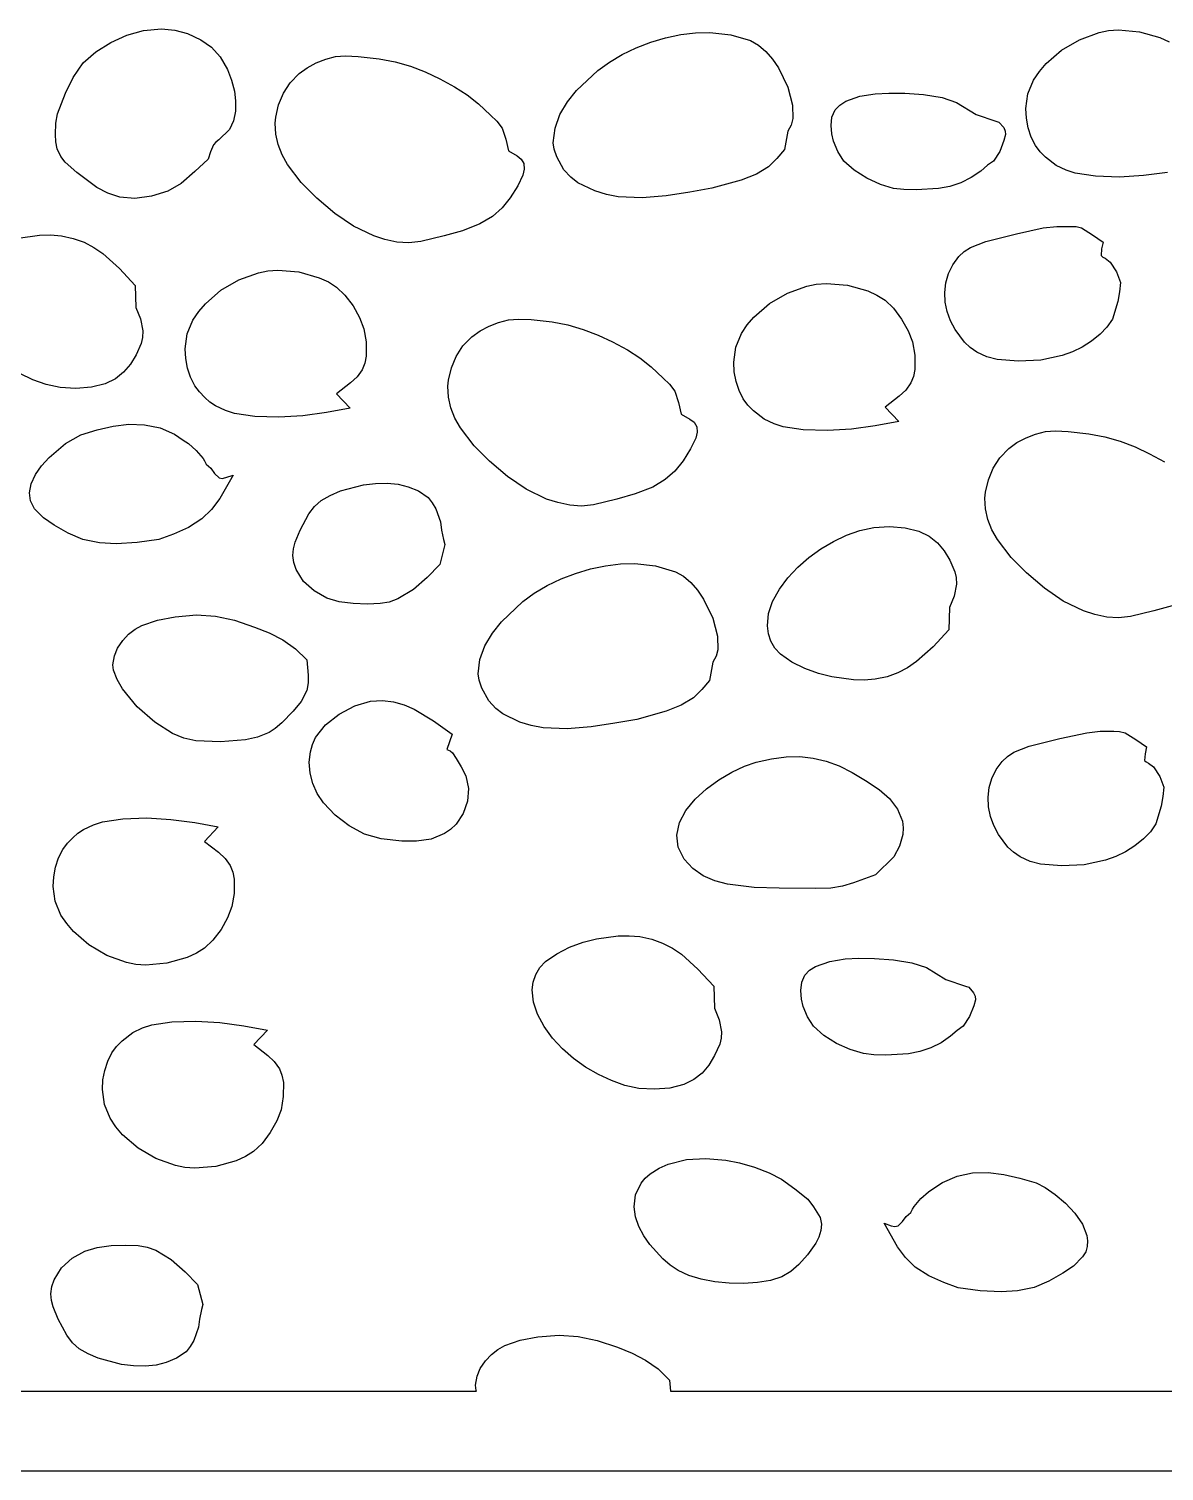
# Model space of a CAD drawing. Extents: x -1 to 541, y -138 to 3207.
# Drawn here: x 281.3 to 430.1, y 1469.6 to 1658.6 of the extents above; entities that cross this region are included whole.
import ezdxf

# ---------------------------------------------------------------- set-up
doc = ezdxf.new("R2010")
doc.units = 0

msp = doc.modelspace()

# ---------------------------------------------------------------- linework, layer by layer
at = {"layer": 'Calque_1'}
for p, q in [((292.036391, 1656.800937), (294.121375, 1657.7425)), ((294.121375, 1657.7425), (296.326922, 1658.342813)), ((296.326922, 1658.342813), (298.658, 1658.57)), ((298.658, 1658.57), (300.396625, 1658.3975)), ((300.396625, 1658.3975), (302.082, 1657.94)), ((302.082, 1657.94), (303.819375, 1657.142656)), ((364.737166, 1657.395977), (366.709922, 1657.814063)), ((366.709922, 1657.814063), (368.653873, 1658.056367)), ((368.653873, 1658.056367), (370.529, 1658.11)), ((370.529, 1658.11), (373.258875, 1657.79875)), ((373.258875, 1657.79875), (375.874, 1657.03)), ((418.973281, 1657.150312), (421.531, 1658.09)), ((421.531, 1658.09), (422.758404, 1658.332441)), ((422.758404, 1658.332441), (424.077859, 1658.426406)), ((424.077859, 1658.426406), (426.838375, 1658.19375)), ((426.838375, 1658.19375), (429.503453, 1657.441719)), ((290.067, 1655.55), (292.036391, 1656.800937)), ((303.819375, 1657.142656), (305.21025, 1656.15125)), ((305.21025, 1656.15125), (306.3435, 1654.884219)), ((359.046266, 1655.215938), (360.865318, 1656.084023)), ((360.865318, 1656.084023), (362.775625, 1656.815)), ((362.775625, 1656.815), (364.737166, 1657.395977)), ((375.874, 1657.03), (376.890615, 1656.44832)), ((376.890615, 1656.44832), (377.852797, 1655.618438)), ((377.852797, 1655.618438), (378.740799, 1654.596836)), ((414.596219, 1654.025938), (416.631, 1655.7925)), ((416.631, 1655.7925), (418.973281, 1657.150312)), ((429.503453, 1657.441719), (430.703611, 1656.886465)), ((287.1125, 1652.1925), (288.424, 1654.12)), ((288.424, 1654.12), (290.067, 1655.55)), ((306.3435, 1654.884219), (307.308, 1653.26)), ((317.767969, 1653.476094), (318.94925, 1654.10875)), ((318.94925, 1654.10875), (320.199906, 1654.597031)), ((320.199906, 1654.597031), (321.483, 1654.94)), ((321.483, 1654.94), (322.798219, 1655.031094)), ((322.798219, 1655.031094), (324.45675, 1654.95625)), ((324.45675, 1654.95625), (327.204, 1654.65)), ((327.204, 1654.65), (329.277922, 1654.247656)), ((329.277922, 1654.247656), (331.286875, 1653.67375)), ((331.286875, 1653.67375), (333.238641, 1652.932969)), ((355.842, 1653.12), (357.358486, 1654.223633)), ((357.358486, 1654.223633), (359.046266, 1655.215938)), ((378.740799, 1654.596836), (379.534875, 1653.44)), ((413.72291, 1652.992305), (414.596219, 1654.025938)), ((286.068, 1650.13), (287.1125, 1652.1925)), ((307.308, 1653.26), (307.8525, 1651.855)), ((307.8525, 1651.855), (308.238, 1650.39)), ((315.521062, 1651.501406), (316.693, 1652.7)), ((316.693, 1652.7), (317.767969, 1653.476094)), ((333.238641, 1652.932969), (335.141, 1652.03)), ((335.141, 1652.03), (337.077094, 1650.971406)), ((353.051, 1650.48), (355.842, 1653.12)), ((379.534875, 1653.44), (380.762266, 1650.946562)), ((412.211625, 1650.065), (412.961, 1651.86)), ((412.961, 1651.86), (413.72291, 1652.992305)), ((285.0415, 1647.435), (286.068, 1650.13)), ((308.238, 1650.39), (308.370359, 1649.1175)), ((314.021687, 1648.620469), (314.639, 1650.13125)), ((314.639, 1650.13125), (315.521062, 1651.501406)), ((337.077094, 1650.971406), (338.707, 1649.93625)), ((338.707, 1649.93625), (340.211656, 1648.760469)), ((351.860937, 1648.999375), (353.051, 1650.48)), ((380.762266, 1650.946562), (381.377, 1648.59)), ((390.2005, 1649.73875), (392.19575, 1650.050781)), ((392.19575, 1650.050781), (393.999, 1650.15)), ((393.999, 1650.15), (396.062437, 1650.128281)), ((396.062437, 1650.128281), (398.5425, 1649.95375)), ((398.5425, 1649.95375), (400.967812, 1649.574844)), ((411.949, 1648.12), (412.211625, 1650.065)), ((308.370359, 1649.1175), (308.355625, 1647.8)), ((313.644, 1647), (314.021687, 1648.620469)), ((340.211656, 1648.760469), (341.772, 1647.28)), ((350.8925, 1647.335), (351.860937, 1648.999375)), ((381.377, 1648.59), (381.407125, 1646.80875)), ((386.933, 1647.94), (387.558016, 1648.578418)), ((387.558016, 1648.578418), (388.338, 1649.079844)), ((388.338, 1649.079844), (390.2005, 1649.73875)), ((400.967812, 1649.574844), (402.867, 1648.94)), ((402.867, 1648.94), (405.42, 1647.35)), ((412.01675, 1646.84625), (411.949, 1648.12)), ((284.762, 1644.71), (284.816719, 1646.212187)), ((284.816719, 1646.212187), (285.0415, 1647.435)), ((308.113828, 1646.52), (307.565, 1645.36)), ((308.355625, 1647.8), (308.113828, 1646.52)), ((313.563, 1646.22), (313.644, 1647)), ((313.564, 1646.22), (313.563, 1646.22)), ((313.631729, 1644.789883), (313.564, 1646.22)), ((341.772, 1647.28), (342.61675, 1646.47375)), ((342.61675, 1646.47375), (343.316, 1645.57)), ((350.241313, 1645.535625), (350.8925, 1647.335)), ((381.407125, 1646.80875), (381.199391, 1645.950469)), ((386.411, 1645.91), (386.519375, 1647.01125)), ((386.519375, 1647.01125), (386.933, 1647.94)), ((405.42, 1647.35), (407.994, 1646.49)), ((407.994, 1646.49), (408.409, 1646.36)), ((408.409, 1646.36), (409.0445, 1645.63625)), ((412.2555, 1645.595), (412.01675, 1646.84625)), ((284.80525, 1643.76875), (284.762, 1644.71)), ((307.565, 1645.36), (306.199, 1644.02)), ((313.952828, 1643.400312), (313.631729, 1644.789883)), ((343.316, 1645.57), (343.793875, 1644.10125)), ((350.003, 1643.65), (350.241313, 1645.535625)), ((380.763, 1645.17), (380.327, 1642.76)), ((381.199391, 1645.950469), (380.763, 1645.17)), ((386.507875, 1644.8075), (386.411, 1645.91)), ((386.411, 1645.91), (386.411, 1645.91)), ((386.715, 1643.84), (386.507875, 1644.8075)), ((409.0445, 1645.63625), (409.235031, 1645.177344)), ((409.281, 1644.71), (409.062, 1643.93)), ((409.235031, 1645.177344), (409.281, 1644.71)), ((412.65325, 1644.39625), (412.2555, 1645.595)), ((413.198, 1643.28), (412.65325, 1644.39625)), ((285, 1642.85), (284.80525, 1643.76875)), ((285.459797, 1641.859062), (285, 1642.85)), ((305.0915, 1642.45375), (304.794, 1641.48)), ((305.467, 1643.39), (305.0915, 1642.45375)), ((305.8015, 1643.73125), (305.467, 1643.39)), ((306.199, 1644.02), (305.8015, 1643.73125)), ((314.48817, 1642.059961), (313.952828, 1643.400312)), ((343.793875, 1644.10125), (344.127, 1642.58)), ((344.127, 1642.58), (345.283, 1641.93125)), ((350.143922, 1642.802656), (350.003, 1643.65)), ((350.495875, 1641.78375), (350.143922, 1642.802656)), ((380.327, 1642.76), (379.31075, 1641.575)), ((387.294875, 1642.4875), (386.715, 1643.84)), ((388.081, 1641.24), (387.294875, 1642.4875)), ((408.52725, 1642.50625), (407.697, 1641.24)), ((409.062, 1643.93), (408.52725, 1642.50625)), ((413.804375, 1642.465), (413.198, 1643.28)), ((414.524, 1641.74), (413.804375, 1642.465)), ((286.033125, 1641.0875), (285.459797, 1641.859062)), ((287.553, 1639.73), (286.033125, 1641.0875)), ((304.794, 1641.48), (303.039125, 1639.86)), ((315.198625, 1640.7775), (314.48817, 1642.059961)), ((316.988359, 1638.420938), (315.198625, 1640.7775)), ((345.283, 1641.93125), (345.825469, 1641.501406)), ((345.825469, 1641.501406), (346.166, 1640.93)), ((346.166, 1640.93), (346.214391, 1640.203594)), ((351.408, 1640.09), (350.495875, 1641.78375)), ((378.209, 1640.48), (376.622953, 1639.544844)), ((379.31075, 1641.575), (378.209, 1640.48)), ((389.434344, 1640.040781), (388.081, 1641.24)), ((406.905, 1640.7), (406.034, 1639.94)), ((407.697, 1641.24), (406.905, 1640.7)), ((415.929, 1640.65), (414.524, 1641.74)), ((417.228609, 1640.0375), (415.929, 1640.65)), ((290.192125, 1637.7925), (287.553, 1639.73)), ((303.039125, 1639.86), (301.231, 1638.3)), ((346.032625, 1639.40875), (345.375, 1638)), ((346.214391, 1640.203594), (346.032625, 1639.40875)), ((352.312906, 1639.120312), (351.408, 1640.09)), ((353.23225, 1638.4075), (352.312906, 1639.120312)), ((374.656375, 1638.75875), (370.806, 1637.69)), ((376.622953, 1639.544844), (374.656375, 1638.75875)), ((391.08975, 1638.99625), (389.434344, 1640.040781)), ((392.873781, 1638.178594), (391.08975, 1638.99625)), ((404.781203, 1639.08), (403.426125, 1638.4)), ((406.034, 1639.94), (404.781203, 1639.08)), ((418.417125, 1639.6425), (417.228609, 1640.0375)), ((421.056, 1639.25), (418.417125, 1639.6425)), ((424.212641, 1639.152969), (421.056, 1639.25)), ((427.358125, 1639.34375), (424.212641, 1639.152969)), ((430.485047, 1639.757656), (427.358125, 1639.34375)), ((291.652078, 1637.021563), (290.192125, 1637.7925)), ((293.195, 1636.5), (291.652078, 1637.021563)), ((299.491625, 1637.302969), (297.38025, 1636.62375)), ((301.231, 1638.3), (299.491625, 1637.302969)), ((319.009, 1636.4), (316.988359, 1638.420938)), ((345.375, 1638), (344.376969, 1636.435781)), ((355.466, 1637.34), (353.23225, 1638.4075)), ((356.968318, 1636.866758), (355.466, 1637.34)), ((358.505922, 1636.576562), (356.968318, 1636.866758)), ((364.803641, 1636.707188), (361.645875, 1636.4375)), ((367.897, 1637.17), (364.803641, 1636.707188)), ((370.806, 1637.69), (367.897, 1637.17)), ((394.613, 1637.66), (392.873781, 1638.178594)), ((395.966266, 1637.503594), (394.613, 1637.66)), ((397.560375, 1637.47375), (395.966266, 1637.503594)), ((400.492, 1637.64), (397.560375, 1637.47375)), ((401.989484, 1637.915), (400.492, 1637.64)), ((403.426125, 1638.4), (401.989484, 1637.915)), ((295.18525, 1636.332656), (293.195, 1636.5)), ((297.38025, 1636.62375), (295.18525, 1636.332656)), ((321.390031, 1634.388906), (319.009, 1636.4)), ((343.32025, 1635.10875), (342.048656, 1633.982344)), ((344.376969, 1636.435781), (343.32025, 1635.10875)), ((361.645875, 1636.4375), (358.505922, 1636.576562)), ((323.83575, 1632.71625), (321.390031, 1634.388906)), ((340.406, 1633.02), (338.118375, 1632.11625)), ((342.048656, 1633.982344), (340.406, 1633.02)), ((279.876, 1631.14), (282.703, 1631.53125)), ((282.703, 1631.53125), (284.13525, 1631.563281)), ((284.13525, 1631.563281), (285.557, 1631.45)), ((285.557, 1631.45), (287.114484, 1631.119043)), ((287.114484, 1631.119043), (288.521125, 1630.606094)), ((326.495594, 1631.442969), (323.83575, 1632.71625)), ((327.952512, 1630.975137), (326.495594, 1631.442969)), ((335.695, 1631.43), (332.643375, 1630.6925)), ((338.118375, 1632.11625), (335.695, 1631.43)), ((406.6825, 1630.72625), (410.722, 1631.72)), ((410.722, 1631.72), (414.230125, 1632.475)), ((414.230125, 1632.475), (416.004016, 1632.684688)), ((416.004016, 1632.684688), (417.808, 1632.69)), ((417.808, 1632.69), (418.549375, 1632.6525)), ((418.549375, 1632.6525), (419.254, 1632.48)), ((419.254, 1632.48), (420.68675, 1631.59)), ((420.68675, 1631.59), (422.064, 1630.61)), ((288.521125, 1630.606094), (289.802328, 1629.933535)), ((289.802328, 1629.933535), (290.9835, 1629.12375)), ((290.9835, 1629.12375), (293.147375, 1627.182031)), ((329.519, 1630.63), (327.952512, 1630.975137)), ((331.087141, 1630.527187), (329.519, 1630.63)), ((332.643375, 1630.6925), (331.087141, 1630.527187)), ((403.141, 1628.72), (403.84975, 1629.376777)), ((403.84975, 1629.376777), (404.701, 1629.918594)), ((404.701, 1629.918594), (406.6825, 1630.72625)), ((421.874375, 1629.73375), (421.807, 1628.85)), ((422.064, 1630.61), (421.874375, 1629.73375)), ((401.805875, 1626.5025), (402.365953, 1627.655313)), ((402.365953, 1627.655313), (403.141, 1628.72)), ((421.807, 1628.85), (422.020375, 1628.65)), ((422.020375, 1628.65), (422.341, 1628.51)), ((422.341, 1628.51), (422.975, 1627.99)), ((422.975, 1627.99), (423.808125, 1626.7325)), ((293.147375, 1627.182031), (295.216, 1624.96)), ((306.46075, 1624.3125), (308.802844, 1625.670312)), ((308.802844, 1625.670312), (311.36, 1626.61)), ((311.36, 1626.61), (312.587734, 1626.852441)), ((312.587734, 1626.852441), (313.907438, 1626.946406)), ((313.907438, 1626.946406), (316.66825, 1626.71375)), ((316.66825, 1626.71375), (319.333438, 1625.961719)), ((319.333438, 1625.961719), (320.533609, 1625.406465)), ((320.533609, 1625.406465), (321.594, 1624.74)), ((401.455609, 1625.285938), (401.805875, 1626.5025)), ((423.808125, 1626.7325), (424.36, 1625.34)), ((424.36, 1625.34), (424.230875, 1624.11)), ((295.216, 1624.96), (295.315, 1622.06)), ((304.425781, 1622.545938), (306.46075, 1624.3125)), ((321.594, 1624.74), (322.715953, 1623.680156)), ((322.715953, 1623.680156), (323.770875, 1622.27625)), ((378.351, 1622.5775), (380.693281, 1623.934687)), ((380.693281, 1623.934687), (383.251, 1624.87)), ((383.251, 1624.87), (384.478406, 1625.115742)), ((384.478406, 1625.115742), (385.797875, 1625.212188)), ((385.797875, 1625.212188), (388.5585, 1624.9825)), ((388.5585, 1624.9825), (391.223875, 1624.231563)), ((391.223875, 1624.231563), (392.424281, 1623.676445)), ((392.424281, 1623.676445), (393.485, 1623.01)), ((401.31, 1624.03), (401.455609, 1625.285938)), ((401.363672, 1622.768438), (401.31, 1624.03)), ((424.230875, 1624.11), (423.984, 1622.85)), ((295.315, 1622.06), (295.9175, 1620.565)), ((303.552238, 1621.512305), (304.425781, 1622.545938)), ((323.770875, 1622.27625), (324.638109, 1620.739219)), ((376.316219, 1620.811563), (378.351, 1622.5775)), ((393.485, 1623.01), (394.606953, 1621.950156)), ((394.606953, 1621.950156), (395.661875, 1620.54625)), ((401.611125, 1621.52), (401.363672, 1622.768438)), ((423.984, 1622.85), (423.292, 1620.53)), ((295.9175, 1620.565), (296.226, 1618.98)), ((302.0415, 1618.585), (302.79, 1620.38)), ((302.79, 1620.38), (303.552238, 1621.512305)), ((324.638109, 1620.739219), (325.197, 1619.28)), ((341.590625, 1619.62375), (342.841047, 1620.111406)), ((342.841047, 1620.111406), (344.124, 1620.45)), ((344.124, 1620.45), (345.439219, 1620.546875)), ((345.439219, 1620.546875), (347.09775, 1620.475)), ((347.09775, 1620.475), (349.845, 1620.17)), ((349.845, 1620.17), (351.918922, 1619.767656)), ((351.918922, 1619.767656), (353.927875, 1619.19375)), ((374.681, 1618.65), (375.44291, 1619.779414)), ((375.44291, 1619.779414), (376.316219, 1620.811563)), ((395.661875, 1620.54625), (396.529109, 1619.009219)), ((402.047016, 1620.309062), (401.611125, 1621.52)), ((402.666, 1619.16), (402.047016, 1620.309062)), ((423.292, 1620.53), (422.5755, 1619.48)), ((296.191125, 1618.124063), (296.0115, 1617.36)), ((296.226, 1618.98), (296.191125, 1618.124063)), ((301.779, 1616.64), (302.0415, 1618.585)), ((325.197, 1619.28), (325.493, 1617.54)), ((338.1625, 1617.017188), (339.334, 1618.22)), ((339.334, 1618.22), (340.409391, 1618.991719)), ((340.409391, 1618.991719), (341.590625, 1619.62375)), ((353.927875, 1619.19375), (355.879641, 1618.452969)), ((355.879641, 1618.452969), (357.782, 1617.55)), ((373.93125, 1616.85125), (374.681, 1618.65)), ((396.529109, 1619.009219), (397.088, 1617.55)), ((403.915625, 1617.49375), (402.666, 1619.16)), ((421.688, 1618.58), (420.528656, 1617.651836)), ((422.5755, 1619.48), (421.688, 1618.58)), ((296.0115, 1617.36), (295.335, 1615.86)), ((301.846594, 1615.36625), (301.779, 1616.64)), ((325.493, 1617.54), (325.500375, 1615.6825)), ((337.2805, 1615.6475), (338.1625, 1617.017188)), ((357.782, 1617.55), (359.718094, 1616.491406)), ((359.718094, 1616.491406), (361.348, 1615.45625)), ((373.669, 1614.91), (373.93125, 1616.85125)), ((397.088, 1617.55), (397.384, 1615.81)), ((404.641078, 1616.815781), (403.915625, 1617.49375)), ((405.517, 1616.21), (404.641078, 1616.815781)), ((406.808781, 1615.612031), (405.517, 1616.21)), ((418.034844, 1616.253008), (416.709, 1615.765)), ((419.3095, 1616.879063), (418.034844, 1616.253008)), ((420.528656, 1617.651836), (419.3095, 1616.879063)), ((294.592828, 1614.623594), (293.707875, 1613.57375)), ((295.335, 1615.86), (294.592828, 1614.623594)), ((302.085, 1614.115), (301.846594, 1615.36625)), ((302.482406, 1612.91625), (302.085, 1614.115)), ((325.318203, 1614.764063), (324.979, 1613.9)), ((325.500375, 1615.6825), (325.318203, 1614.764063)), ((336.286, 1612.52), (336.66325, 1614.139062)), ((336.66325, 1614.139062), (337.2805, 1615.6475)), ((361.348, 1615.45625), (362.852656, 1614.280469)), ((362.852656, 1614.280469), (364.413, 1612.8)), ((373.73675, 1613.634844), (373.669, 1614.91)), ((397.384, 1615.81), (397.39125, 1613.9525)), ((408.16225, 1615.25875), (406.808781, 1615.612031)), ((410.98, 1615.02), (408.16225, 1615.25875)), ((413.921, 1615.168437), (410.98, 1615.02)), ((416.709, 1615.765), (413.921, 1615.168437)), ((281.819191, 1612.588516), (280.100844, 1613.39375)), ((283.558, 1611.96), (281.819191, 1612.588516)), ((292.626984, 1612.717031), (291.297, 1612.06)), ((293.707875, 1613.57375), (292.626984, 1612.717031)), ((303.027, 1611.8), (302.482406, 1612.91625)), ((323.4525, 1612.17), (321.614, 1610.74)), ((324.310062, 1612.959063), (323.4525, 1612.17)), ((324.979, 1613.9), (324.310062, 1612.959063)), ((336.205, 1611.74), (336.286, 1612.52)), ((364.413, 1612.8), (365.25775, 1611.9925)), ((373.9755, 1612.38125), (373.73675, 1613.634844)), ((374.37325, 1611.182031), (373.9755, 1612.38125)), ((396.869, 1612.17), (396.200641, 1611.228906)), ((397.208781, 1613.034063), (396.869, 1612.17)), ((397.39125, 1613.9525), (397.208781, 1613.034063)), ((285.401297, 1611.569219), (283.558, 1611.96)), ((287.441375, 1611.44375), (285.401297, 1611.569219)), ((289.474516, 1611.601406), (287.441375, 1611.44375)), ((291.297, 1612.06), (289.474516, 1611.601406)), ((303.6335, 1610.985), (303.027, 1611.8)), ((304.354, 1610.26), (303.6335, 1610.985)), ((305.01975, 1609.6675), (304.354, 1610.26)), ((321.614, 1610.74), (323.415, 1608.85)), ((336.273016, 1610.309453), (336.205, 1611.74)), ((336.205, 1611.74), (336.205, 1611.74)), ((336.59425, 1608.91875), (336.273016, 1610.309453)), ((365.25775, 1611.9925), (365.957, 1611.08)), ((365.957, 1611.08), (366.435375, 1609.615)), ((374.918, 1610.07), (374.37325, 1611.182031)), ((395.343375, 1610.43875), (393.505, 1609)), ((396.200641, 1611.228906), (395.343375, 1610.43875)), ((305.759, 1609.18), (305.01975, 1609.6675)), ((307.058031, 1608.561719), (305.759, 1609.18)), ((308.24625, 1608.16375), (307.058031, 1608.561719)), ((323.415, 1608.85), (320.314047, 1608.277656)), ((337.129609, 1607.576797), (336.59425, 1608.91875)), ((366.435375, 1609.615), (366.769, 1608.09)), ((375.524375, 1609.255), (374.918, 1610.07)), ((376.244, 1608.53), (375.524375, 1609.255)), ((377.649, 1607.44), (376.244, 1608.53)), ((393.505, 1609), (395.306, 1607.12)), ((290.247, 1606.0125), (292.332, 1606.5)), ((292.332, 1606.5), (294.401313, 1606.752344)), ((294.401313, 1606.752344), (296.4635, 1606.69625)), ((296.4635, 1606.69625), (298.473938, 1606.282031)), ((310.885, 1607.77), (308.24625, 1608.16375)), ((314.041641, 1607.672969), (310.885, 1607.77)), ((317.187125, 1607.86375), (314.041641, 1607.672969)), ((320.314047, 1608.277656), (317.187125, 1607.86375)), ((337.84, 1606.2925), (337.129609, 1607.576797)), ((366.769, 1608.09), (367.92375, 1607.445)), ((367.92375, 1607.445), (368.466063, 1607.012813)), ((368.466063, 1607.012813), (368.807, 1606.44)), ((368.807, 1606.44), (368.854812, 1605.717969)), ((378.948609, 1606.825938), (377.649, 1607.44)), ((380.137125, 1606.4275), (378.948609, 1606.825938)), ((382.776, 1606.03), (380.137125, 1606.4275)), ((392.205047, 1606.5475), (389.078125, 1606.1325)), ((395.306, 1607.12), (392.205047, 1606.5475)), ((286.10875, 1604.230313), (288.096, 1605.39)), ((288.096, 1605.39), (290.247, 1606.0125)), ((298.473938, 1606.282031), (300.388, 1605.46)), ((300.388, 1605.46), (301.516, 1604.68)), ((301.516, 1604.68), (302.229, 1604.22)), ((339.6295, 1603.9325), (337.84, 1606.2925)), ((368.67275, 1604.92375), (368.015, 1603.52)), ((368.854812, 1605.717969), (368.67275, 1604.92375)), ((385.932641, 1605.93875), (382.776, 1606.03)), ((389.078125, 1606.1325), (385.932641, 1605.93875)), ((410.782547, 1604.346094), (411.964125, 1604.97875)), ((411.964125, 1604.97875), (413.214891, 1605.467031)), ((413.214891, 1605.467031), (414.498, 1605.81)), ((414.498, 1605.81), (415.813063, 1605.901094)), ((415.813063, 1605.901094), (417.47125, 1605.82625)), ((417.47125, 1605.82625), (420.218, 1605.52)), ((420.218, 1605.52), (422.292344, 1605.117656)), ((422.292344, 1605.117656), (424.30125, 1604.54375)), ((424.30125, 1604.54375), (426.252781, 1603.802969)), ((283.9295, 1602.3975), (286.10875, 1604.230313)), ((302.229, 1604.22), (303.2305, 1603.315)), ((303.2305, 1603.315), (304.109, 1602.29)), ((341.65, 1601.91), (339.6295, 1603.9325)), ((368.015, 1603.52), (367.017687, 1601.955625)), ((408.535641, 1602.372812), (409.707, 1603.57)), ((409.707, 1603.57), (410.782547, 1604.346094)), ((426.252781, 1603.802969), (428.155, 1602.9)), ((428.155, 1602.9), (430.091094, 1601.841406)), ((282.14925, 1600.155937), (282.952562, 1601.311289)), ((282.952562, 1601.311289), (283.9295, 1602.3975)), ((304.109, 1602.29), (304.307, 1601.97)), ((304.307, 1601.97), (304.525, 1601.51)), ((304.525, 1601.51), (305.139, 1600.99)), ((305.139, 1600.99), (305.628, 1600.32125)), ((344.031047, 1599.904687), (341.65, 1601.91)), ((367.017687, 1601.955625), (365.9615, 1600.6275)), ((407.036672, 1599.494688), (407.653875, 1601.005)), ((407.653875, 1601.005), (408.535641, 1602.372812)), ((281.359, 1597.77), (281.593437, 1598.964492)), ((281.593437, 1598.964492), (282.14925, 1600.155937)), ((305.628, 1600.32125), (306.207, 1599.75)), ((306.207, 1599.75), (306.638797, 1599.665469)), ((308.048, 1600.1), (306.299125, 1597.00875)), ((306.638797, 1599.665469), (307.102375, 1599.77125)), ((307.102375, 1599.77125), (308.048, 1600.1)), ((325.141, 1598.81625), (326.713785, 1599.011543)), ((326.713785, 1599.011543), (328.250406, 1599.048281)), ((328.250406, 1599.048281), (329.694824, 1598.909941)), ((329.694824, 1598.909941), (330.991, 1598.58)), ((346.476875, 1598.235), (344.031047, 1599.904687)), ((364.690063, 1599.498125), (363.047, 1598.53)), ((365.9615, 1600.6275), (364.690063, 1599.498125)), ((406.659, 1597.87), (407.036672, 1599.494688)), ((281.491375, 1596.7025), (281.359, 1597.77)), ((306.299125, 1597.00875), (305.234797, 1595.598594)), ((319.609, 1596.78), (320.766051, 1597.444277)), ((320.766051, 1597.444277), (322.111094, 1598.016094)), ((322.111094, 1598.016094), (325.141, 1598.81625)), ((330.991, 1598.58), (332.364125, 1598.0175)), ((332.364125, 1598.0175), (333.603, 1597.17)), ((333.603, 1597.17), (334.155578, 1596.482812)), ((349.137016, 1596.962812), (346.476875, 1598.235)), ((360.7595, 1597.635), (358.337, 1596.95)), ((363.047, 1598.53), (360.7595, 1597.635)), ((406.578, 1597.09), (406.659, 1597.87)), ((406.646018, 1595.659473), (406.578, 1597.09)), ((406.578, 1597.09), (406.578, 1597.09)), ((282.019, 1595.68), (281.491375, 1596.7025)), ((283.196375, 1594.48), (282.019, 1595.68)), ((305.234797, 1595.598594), (303.951, 1594.36)), ((317.981125, 1595.0025), (318.717766, 1595.987813)), ((318.717766, 1595.987813), (319.609, 1596.78)), ((334.155578, 1596.482812), (334.615625, 1595.67)), ((334.615625, 1595.67), (335.227, 1593.96)), ((350.594182, 1596.495117), (349.137016, 1596.962812)), ((352.161, 1596.15), (350.594182, 1596.495117)), ((353.728578, 1596.042969), (352.161, 1596.15)), ((355.284625, 1596.20875), (353.728578, 1596.042969)), ((358.337, 1596.95), (355.284625, 1596.20875)), ((406.967266, 1594.268906), (406.646018, 1595.659473)), ((284.592, 1593.55), (283.196375, 1594.48)), ((286.42775, 1592.50125), (284.592, 1593.55)), ((302.193125, 1593.215), (300.229, 1592.34)), ((303.951, 1594.36), (302.193125, 1593.215)), ((316.858, 1592.88), (317.981125, 1595.0025)), ((335.227, 1593.96), (335.385, 1592.88)), ((390.194, 1592.84), (392.037297, 1593.230625)), ((392.037297, 1593.230625), (394.077375, 1593.355)), ((394.077375, 1593.355), (396.110516, 1593.194375)), ((396.110516, 1593.194375), (397.933, 1592.73)), ((407.502662, 1592.927324), (406.967266, 1594.268906)), ((288.373, 1591.67), (286.42775, 1592.50125)), ((290.533375, 1591.23125), (288.373, 1591.67)), ((298.329, 1591.65), (295.46225, 1591.2475)), ((300.229, 1592.34), (298.329, 1591.65)), ((316.1855, 1591.28625), (316.858, 1592.88)), ((335.385, 1592.88), (335.642, 1591.64)), ((335.642, 1591.64), (335.82, 1590.99)), ((385.073088, 1590.436016), (386.736984, 1591.40625)), ((386.736984, 1591.40625), (388.455232, 1592.211484)), ((388.455232, 1592.211484), (390.194, 1592.84)), ((397.933, 1592.73), (399.263125, 1592.07875)), ((399.263125, 1592.07875), (400.34425, 1591.225)), ((408.213125, 1591.64375), (407.502662, 1592.927324)), ((410.002922, 1589.286719), (408.213125, 1591.64375)), ((292.708, 1591.1), (290.533375, 1591.23125)), ((295.46225, 1591.2475), (292.708, 1591.1)), ((315.888, 1589.58), (315.956313, 1590.431719)), ((316.015807, 1588.625723), (315.888, 1589.58)), ((315.956313, 1590.431719), (316.1855, 1591.28625)), ((335.82, 1590.99), (335.127, 1588.37)), ((383.497375, 1589.3125), (385.073088, 1590.436016)), ((400.34425, 1591.225), (401.22925, 1590.17625)), ((401.22925, 1590.17625), (401.971, 1588.94)), ((316.305203, 1587.737656), (316.015807, 1588.625723)), ((317.290625, 1586.17375), (316.305203, 1587.737656)), ((335.127, 1588.37), (333.482453, 1586.686875)), ((352.941625, 1587.22), (354.903166, 1587.800898)), ((354.903166, 1587.800898), (356.875922, 1588.218437)), ((356.875922, 1588.218437), (358.819873, 1588.459258)), ((358.819873, 1588.459258), (360.695, 1588.51)), ((360.695, 1588.51), (363.424875, 1588.2025)), ((363.424875, 1588.2025), (366.04, 1587.43)), ((380.745828, 1586.6525), (382.043678, 1588.047422)), ((382.043678, 1588.047422), (383.497375, 1589.3125)), ((401.971, 1588.94), (402.647875, 1587.44)), ((412.024, 1587.27), (410.002922, 1589.286719)), ((318.687984, 1584.915469), (317.290625, 1586.17375)), ((333.482453, 1586.686875), (331.673375, 1585.0975)), ((349.212266, 1585.621562), (351.031318, 1586.489102)), ((351.031318, 1586.489102), (352.941625, 1587.22)), ((366.04, 1587.43), (367.056613, 1586.84834)), ((367.056613, 1586.84834), (368.018781, 1586.018594)), ((368.018781, 1586.018594), (368.906746, 1584.997363)), ((379.637658, 1585.139453), (380.745828, 1586.6525)), ((402.862, 1585.82), (402.554, 1584.235)), ((402.647875, 1587.44), (402.827266, 1586.675937)), ((402.827266, 1586.675937), (402.862, 1585.82)), ((414.405031, 1585.258906), (412.024, 1587.27)), ((320.341, 1583.99), (318.687984, 1584.915469)), ((321.943609, 1583.50875), (320.341, 1583.99)), ((329.641359, 1583.864375), (328.523498, 1583.463438)), ((331.673375, 1585.0975), (329.641359, 1583.864375)), ((346.008, 1583.53), (347.524486, 1584.630742)), ((347.524486, 1584.630742), (349.212266, 1585.621562)), ((368.906746, 1584.997363), (369.70075, 1583.84125)), ((369.70075, 1583.84125), (370.927844, 1581.350781)), ((378.753, 1583.52), (379.637658, 1585.139453)), ((402.554, 1584.235), (401.952, 1582.74)), ((416.85075, 1583.58625), (414.405031, 1585.258906)), ((323.799625, 1583.2525), (321.943609, 1583.50875)), ((325.673078, 1583.18), (323.799625, 1583.2525)), ((327.328, 1583.25), (325.673078, 1583.18)), ((328.523498, 1583.463438), (327.328, 1583.25)), ((343.217, 1580.88), (346.008, 1583.53)), ((378.084, 1580.33), (378.235875, 1581.95875)), ((378.235875, 1581.95875), (378.753, 1583.52)), ((401.952, 1582.74), (401.853, 1579.83)), ((419.510594, 1582.312969), (416.85075, 1583.58625)), ((420.967512, 1581.845137), (419.510594, 1582.312969)), ((428.71, 1582.3), (425.658375, 1581.5625)), ((431.133, 1582.98625), (428.71, 1582.3)), ((295.201107, 1579.89293), (296.108375, 1580.4)), ((296.108375, 1580.4), (298.140047, 1581.092813)), ((298.140047, 1581.092813), (300.466, 1581.54)), ((300.466, 1581.54), (303.235313, 1581.7875)), ((303.235313, 1581.7875), (305.75675, 1581.615)), ((305.75675, 1581.615), (308.235812, 1581.0675)), ((308.235812, 1581.0675), (310.878, 1580.19)), ((310.878, 1580.19), (312.798906, 1579.413906)), ((342.026359, 1579.399375), (343.217, 1580.88)), ((370.927844, 1581.350781), (371.542, 1579)), ((378.208031, 1579.301875), (378.084, 1580.33)), ((378.084, 1580.33), (378.084, 1580.33)), ((422.534, 1581.5), (420.967512, 1581.845137)), ((424.102141, 1581.397188), (422.534, 1581.5)), ((425.658375, 1581.5625), (424.102141, 1581.397188)), ((292.905, 1577.4), (293.600135, 1578.420352)), ((293.600135, 1578.420352), (294.365266, 1579.242188)), ((294.365266, 1579.242188), (295.201107, 1579.89293)), ((312.798906, 1579.413906), (314.5805, 1578.48875)), ((314.5805, 1578.48875), (316.218094, 1577.336719)), ((341.057625, 1577.735), (342.026359, 1579.399375)), ((371.542, 1579), (371.573, 1577.21375)), ((378.525, 1578.3225), (378.208031, 1579.301875)), ((379.051219, 1577.421875), (378.525, 1578.3225)), ((401.853, 1579.83), (399.783813, 1577.609531)), ((292.298, 1575.23), (292.49275, 1576.3975)), ((292.49275, 1576.3975), (292.905, 1577.4)), ((316.218094, 1577.336719), (317.707, 1575.88)), ((340.406328, 1575.935625), (341.057625, 1577.735)), ((371.365375, 1576.352031), (370.929, 1575.57)), ((371.573, 1577.21375), (371.365375, 1576.352031)), ((379.803, 1576.63), (379.051219, 1577.421875)), ((381.284562, 1575.594844), (379.803, 1576.63)), ((399.783813, 1577.609531), (397.61975, 1575.67125)), ((292.299, 1575.23), (292.298, 1575.23)), ((292.371, 1574.53), (292.299, 1575.23)), ((292.843771, 1573.303828), (292.371, 1574.53)), ((317.707, 1575.88), (317.899, 1573.8775)), ((340.168, 1574.05), (340.406328, 1575.935625)), ((370.929, 1575.57), (370.493, 1573.16)), ((382.97125, 1574.74625), (381.284562, 1575.594844)), ((384.751312, 1574.094531), (382.97125, 1574.74625)), ((396.438625, 1574.863301), (395.157562, 1574.192344)), ((397.61975, 1575.67125), (396.438625, 1574.863301)), ((293.551797, 1572.08), (292.843771, 1573.303828)), ((317.888687, 1572.881875), (317.707, 1571.89)), ((317.899, 1573.8775), (317.888687, 1572.881875)), ((340.308938, 1573.207031), (340.168, 1574.05)), ((340.661, 1572.18875), (340.308938, 1573.207031)), ((370.493, 1573.16), (369.47675, 1571.98375)), ((386.513, 1573.65), (384.751312, 1574.094531)), ((389.339625, 1573.2675), (386.513, 1573.65)), ((390.771828, 1573.236562), (389.339625, 1573.2675)), ((392.194, 1573.35), (390.771828, 1573.236562)), ((393.751156, 1573.680527), (392.194, 1573.35)), ((395.157562, 1574.192344), (393.751156, 1573.680527)), ((295.484375, 1569.7425), (293.551797, 1572.08)), ((317.707, 1571.89), (316.99075, 1570.42375)), ((326.054, 1570.47), (327.614439, 1570.570664)), ((327.614439, 1570.570664), (329.078516, 1570.399688)), ((341.574, 1570.5), (340.661, 1572.18875)), ((368.375, 1570.89), (366.788531, 1569.953281)), ((369.47675, 1571.98375), (368.375, 1570.89)), ((297.790266, 1567.72375), (295.484375, 1569.7425)), ((315.946, 1569.16), (314.449375, 1567.655)), ((316.99075, 1570.42375), (315.946, 1569.16)), ((320.172078, 1567.360781), (321.967375, 1568.78875)), ((321.967375, 1568.78875), (324.004734, 1569.869844)), ((324.004734, 1569.869844), (326.054, 1570.47)), ((329.078516, 1570.399688), (330.462365, 1570.001367)), ((330.462365, 1570.001367), (331.782125, 1569.42)), ((331.782125, 1569.42), (334.293922, 1567.885313)), ((342.478906, 1569.525938), (341.574, 1570.5)), ((343.39825, 1568.8125), (342.478906, 1569.525938)), ((345.632, 1567.74), (343.39825, 1568.8125)), ((364.822, 1569.16375), (360.972, 1568.09)), ((366.788531, 1569.953281), (364.822, 1569.16375)), ((300.091, 1566.23), (297.790266, 1567.72375)), ((313.570141, 1566.8875), (312.778, 1566.36)), ((314.449375, 1567.655), (313.570141, 1566.8875)), ((318.849, 1565.72), (320.172078, 1567.360781)), ((334.293922, 1567.885313), (336.743, 1566.15)), ((347.133988, 1567.267168), (345.632, 1567.74)), ((348.671344, 1566.977969), (347.133988, 1567.267168)), ((351.811, 1566.84125), (348.671344, 1566.977969)), ((354.968656, 1567.111406), (351.811, 1566.84125)), ((358.062, 1567.57), (354.968656, 1567.111406)), ((360.972, 1568.09), (358.062, 1567.57)), ((301.590422, 1565.623906), (300.091, 1566.23)), ((303.173375, 1565.29625), (301.590422, 1565.623906)), ((306.405, 1565.15), (303.173375, 1565.29625)), ((309.664625, 1565.39875), (306.405, 1565.15)), ((311.263172, 1565.767344), (309.664625, 1565.39875)), ((312.778, 1566.36), (311.263172, 1565.767344)), ((318.445625, 1564.80125), (318.849, 1565.72)), ((336.743, 1566.15), (336.05, 1564.13)), ((412.3665, 1564.58625), (416.406, 1565.58)), ((416.406, 1565.58), (419.914625, 1566.335)), ((419.914625, 1566.335), (421.688859, 1566.544688)), ((421.688859, 1566.544688), (423.493, 1566.55)), ((423.493, 1566.55), (424.233875, 1566.51125)), ((424.233875, 1566.51125), (424.938, 1566.33)), ((424.938, 1566.33), (426.37075, 1565.44875)), ((426.37075, 1565.44875), (427.748, 1564.47)), ((318.038, 1562.49), (318.196, 1563.83)), ((318.196, 1563.83), (318.445625, 1564.80125)), ((336.05, 1564.13), (336.485563, 1563.980937)), ((336.485563, 1563.980937), (336.78725, 1563.725)), ((336.78725, 1563.725), (337.277, 1562.96)), ((337.277, 1562.96), (337.956875, 1561.8625)), ((378.626113, 1562.932402), (380.530281, 1563.181094)), ((380.530281, 1563.181094), (382.341871, 1563.208301)), ((382.341871, 1563.208301), (384.08725, 1563.01625)), ((384.08725, 1563.01625), (385.792785, 1562.607168)), ((408.825, 1562.58), (409.53375, 1563.236777)), ((409.53375, 1563.236777), (410.385, 1563.778594)), ((410.385, 1563.778594), (412.3665, 1564.58625)), ((427.558375, 1563.59), (427.491, 1562.71)), ((427.748, 1564.47), (427.558375, 1563.59)), ((318.133719, 1561.060781), (318.038, 1562.49)), ((318.488, 1559.68125), (318.133719, 1561.060781)), ((337.956875, 1561.8625), (338.564, 1560.69)), ((371.724086, 1560.165703), (373.429688, 1561.160625)), ((373.429688, 1561.160625), (375.090945, 1561.935234)), ((375.090945, 1561.935234), (376.603, 1562.46)), ((376.603, 1562.46), (378.626113, 1562.932402)), ((385.792785, 1562.607168), (387.484844, 1561.983281)), ((387.484844, 1561.983281), (389.189793, 1561.146816)), ((389.189793, 1561.146816), (390.934, 1560.1)), ((407.489875, 1560.35875), (408.049953, 1561.513906)), ((408.049953, 1561.513906), (408.825, 1562.58)), ((427.491, 1562.71), (427.704375, 1562.51)), ((427.704375, 1562.51), (428.025, 1562.37)), ((428.025, 1562.37), (428.659, 1561.85)), ((428.659, 1561.85), (429.492125, 1560.58875)), ((319.082281, 1558.371094), (318.488, 1559.68125)), ((338.564, 1560.69), (338.917672, 1559.037188)), ((370.079, 1558.98), (371.724086, 1560.165703)), ((390.934, 1560.1), (392.735, 1558.91)), ((407.139609, 1559.141719), (407.489875, 1560.35875)), ((429.492125, 1560.58875), (430.044, 1559.2)), ((430.044, 1559.2), (429.91525, 1557.97)), ((319.898, 1557.15), (319.082281, 1558.371094)), ((338.787875, 1557.3525), (338.224391, 1555.754062)), ((338.917672, 1559.037188), (338.787875, 1557.3525)), ((367.389813, 1556.154375), (368.599289, 1557.633047)), ((368.599289, 1557.633047), (370.079, 1558.98)), ((392.735, 1558.91), (394.055062, 1557.740313)), ((394.055062, 1557.740313), (395.125, 1556.34)), ((406.994, 1557.89), (407.139609, 1559.141719)), ((407.047672, 1556.628438), (406.994, 1557.89)), ((429.91525, 1557.97), (429.668, 1556.71)), ((321.425313, 1555.519531), (319.898, 1557.15)), ((323.24775, 1554.12625), (321.425313, 1555.519531)), ((338.224391, 1555.754062), (337.277, 1554.36)), ((366.55543, 1554.573516), (367.389813, 1556.154375)), ((395.125, 1556.34), (395.771937, 1554.744688)), ((407.295125, 1555.38), (407.047672, 1556.628438)), ((429.668, 1556.71), (428.976, 1554.39)), ((287.72125, 1553.1725), (288.461, 1553.66)), ((288.461, 1553.66), (289.760469, 1554.278281)), ((289.760469, 1554.278281), (290.94875, 1554.67625)), ((290.94875, 1554.67625), (293.588, 1555.07)), ((293.588, 1555.07), (296.744484, 1555.167031)), ((296.744484, 1555.167031), (299.889625, 1554.97625)), ((299.889625, 1554.97625), (303.016203, 1554.562344)), ((303.016203, 1554.562344), (306.117, 1553.99)), ((306.117, 1553.99), (304.316, 1552.1)), ((325.280562, 1553.064844), (323.24775, 1554.12625)), ((336.553061, 1553.667441), (335.759547, 1553.118906)), ((337.277, 1554.36), (336.553061, 1553.667441)), ((366.201, 1552.92), (366.55543, 1554.573516)), ((395.771937, 1554.744688), (395.882758, 1553.885039)), ((395.882758, 1553.885039), (395.823, 1552.99)), ((407.731016, 1554.169063), (407.295125, 1555.38)), ((408.35, 1553.02), (407.731016, 1554.169063)), ((428.976, 1554.39), (428.259125, 1553.34)), ((285.729, 1551.04), (286.335375, 1551.855)), ((286.335375, 1551.855), (287.055, 1552.58)), ((287.055, 1552.58), (287.72125, 1553.1725)), ((304.316, 1552.1), (306.1545, 1550.66625)), ((327.439, 1552.43), (325.280562, 1553.064844)), ((330.151, 1552.15), (327.439, 1552.43)), ((332.108891, 1552.114219), (330.151, 1552.15)), ((334.007625, 1552.40375), (332.108891, 1552.114219)), ((335.759547, 1553.118906), (334.007625, 1552.40375)), ((366.390375, 1551.3575), (366.201, 1552.92)), ((395.823, 1552.99), (395.392, 1551.47625)), ((409.5995, 1551.35375), (408.35, 1553.02)), ((427.372, 1552.44), (426.212656, 1551.511836)), ((428.259125, 1553.34), (427.372, 1552.44)), ((284.787, 1548.725), (285.184406, 1549.92375)), ((285.184406, 1549.92375), (285.729, 1551.04)), ((306.1545, 1550.66625), (307.012062, 1549.876719)), ((307.012062, 1549.876719), (307.681, 1548.94)), ((367.161, 1549.78), (366.390375, 1551.3575)), ((368.283221, 1548.529355), (367.161, 1549.78)), ((394.655, 1550.06), (392.24, 1547.72)), ((395.392, 1551.47625), (394.655, 1550.06)), ((410.324656, 1550.675781), (409.5995, 1551.35375)), ((411.2, 1550.07), (410.324656, 1550.675781)), ((412.492359, 1549.472031), (411.2, 1550.07)), ((423.718844, 1550.113008), (422.393, 1549.625)), ((424.9935, 1550.739063), (423.718844, 1550.113008)), ((426.212656, 1551.511836), (424.9935, 1550.739063)), ((284.548594, 1547.47375), (284.787, 1548.725)), ((307.681, 1548.94), (308.020219, 1548.075781)), ((308.020219, 1548.075781), (308.2025, 1547.15625)), ((369.643391, 1547.595469), (368.283221, 1548.529355)), ((413.846125, 1549.11875), (412.492359, 1549.472031)), ((416.664, 1548.88), (413.846125, 1549.11875)), ((419.605, 1549.028438), (416.664, 1548.88)), ((422.393, 1549.625), (419.605, 1549.028438)), ((284.481, 1546.2), (284.548594, 1547.47375)), ((284.74275, 1544.25375), (284.481, 1546.2)), ((308.2025, 1547.15625), (308.196, 1545.29)), ((371.184896, 1546.93041), (369.643391, 1547.595469)), ((372.851125, 1546.48625), (371.184896, 1546.93041)), ((376.331297, 1546.068906), (372.851125, 1546.48625)), ((379.631, 1545.96), (376.331297, 1546.068906)), ((384.382, 1545.92), (379.631, 1545.96)), ((386.401, 1545.96), (384.382, 1545.92)), ((387.900313, 1546.244844), (386.401, 1545.96)), ((389.37675, 1546.68625), (387.900313, 1546.244844)), ((392.24, 1547.72), (389.37675, 1546.68625)), ((285.492, 1542.45), (284.74275, 1544.25375)), ((308.196, 1545.29), (307.899, 1543.56)), ((286.253953, 1541.320996), (285.492, 1542.45)), ((307.899, 1543.56), (307.34025, 1542.100781)), ((287.127375, 1540.289844), (286.253953, 1541.320996)), ((289.1625, 1538.52625), (287.127375, 1540.289844)), ((306.47325, 1540.56375), (305.418375, 1539.159844)), ((307.34025, 1542.100781), (306.47325, 1540.56375)), ((291.505125, 1537.169531), (289.1625, 1538.52625)), ((305.418375, 1539.159844), (304.296, 1538.1)), ((352.15125, 1538.225), (353.931312, 1538.875625)), ((353.931312, 1538.875625), (355.693, 1539.32)), ((355.693, 1539.32), (358.52, 1539.70625)), ((358.52, 1539.70625), (359.95225, 1539.737656)), ((359.95225, 1539.737656), (361.374, 1539.62)), ((361.374, 1539.62), (362.931156, 1539.292344)), ((362.931156, 1539.292344), (364.337562, 1538.781875)), ((364.337562, 1538.781875), (365.618625, 1538.111094)), ((294.063, 1536.23), (291.505125, 1537.169531)), ((302.035453, 1536.878281), (299.370375, 1536.12625)), ((303.235611, 1537.433535), (302.035453, 1536.878281)), ((304.296, 1538.1), (303.235611, 1537.433535)), ((348.983, 1536.35), (350.464562, 1537.379375)), ((350.464562, 1537.379375), (352.15125, 1538.225)), ((365.618625, 1538.111094), (366.79975, 1537.3025)), ((366.79975, 1537.3025), (368.963813, 1535.361875)), ((386.2525, 1536.37875), (388.24775, 1536.690781)), ((388.24775, 1536.690781), (390.051, 1536.79)), ((390.051, 1536.79), (392.114438, 1536.766719)), ((392.114438, 1536.766719), (394.5945, 1536.58875)), ((394.5945, 1536.58875), (397.019813, 1536.206406)), ((295.290404, 1535.987559), (294.063, 1536.23)), ((296.609859, 1535.893594), (295.290404, 1535.987559)), ((299.370375, 1536.12625), (296.609859, 1535.893594)), ((347.388031, 1533.669688), (347.705, 1534.6525)), ((347.705, 1534.6525), (348.231219, 1535.556562)), ((348.231219, 1535.556562), (348.983, 1536.35)), ((368.963813, 1535.361875), (371.033, 1533.14)), ((382.985, 1534.58), (383.610016, 1535.218418)), ((383.610016, 1535.218418), (384.39, 1535.719844)), ((384.39, 1535.719844), (386.2525, 1536.37875)), ((397.019813, 1536.206406), (398.919, 1535.57)), ((398.919, 1535.57), (401.472, 1533.99)), ((347.264, 1532.64), (347.388031, 1533.669688)), ((371.033, 1533.14), (371.132, 1530.23)), ((382.463, 1532.55), (382.571, 1533.64375)), ((382.571, 1533.64375), (382.985, 1534.58)), ((401.472, 1533.99), (404.046, 1533.12)), ((404.046, 1533.12), (404.461, 1532.99)), ((404.461, 1532.99), (405.096, 1532.27375)), ((347.415875, 1531.01125), (347.264, 1532.64)), ((347.264, 1532.64), (347.264, 1532.64)), ((347.933, 1529.45), (347.415875, 1531.01125)), ((382.5595, 1531.44375), (382.463, 1532.55)), ((382.463, 1532.55), (382.463, 1532.55)), ((382.767, 1530.48), (382.5595, 1531.44375)), ((405.096, 1532.27375), (405.286187, 1531.812969)), ((405.332, 1531.34), (405.114, 1530.56)), ((405.286187, 1531.812969), (405.332, 1531.34)), ((348.817658, 1527.830547), (347.933, 1529.45)), ((371.132, 1530.23), (371.734, 1528.735)), ((383.346875, 1529.12375), (382.767, 1530.48)), ((384.133, 1527.88), (383.346875, 1529.12375)), ((404.57925, 1529.145), (403.749, 1527.88)), ((405.114, 1530.56), (404.57925, 1529.145)), ((293.495, 1525.95), (294.9, 1527.04)), ((294.9, 1527.04), (296.199609, 1527.654062)), ((296.199609, 1527.654062), (297.388125, 1528.0525)), ((297.388125, 1528.0525), (300.027, 1528.45)), ((300.027, 1528.45), (303.183641, 1528.54125)), ((303.183641, 1528.54125), (306.329125, 1528.3475)), ((306.329125, 1528.3475), (309.456047, 1527.9325)), ((309.456047, 1527.9325), (312.557, 1527.36)), ((312.557, 1527.36), (310.756, 1525.48)), ((349.925828, 1526.3175), (348.817658, 1527.830547)), ((371.734, 1528.735), (372.042, 1527.15)), ((372.042, 1527.15), (372.007281, 1526.294063)), ((385.486344, 1526.680781), (384.133, 1527.88)), ((402.957, 1527.33), (402.086, 1526.58)), ((403.749, 1527.88), (402.957, 1527.33)), ((292.169, 1524.41), (292.775375, 1525.225)), ((292.775375, 1525.225), (293.495, 1525.95)), ((310.756, 1525.48), (312.5945, 1524.04125)), ((351.223678, 1524.922578), (349.925828, 1526.3175)), ((371.828, 1525.53), (371.152, 1524.03)), ((372.007281, 1526.294063), (371.828, 1525.53)), ((387.14175, 1525.63625), (385.486344, 1526.680781)), ((388.925781, 1524.818594), (387.14175, 1525.63625)), ((400.833203, 1525.72), (399.478125, 1525.04)), ((402.086, 1526.58), (400.833203, 1525.72)), ((291.2265, 1522.09875), (291.62425, 1523.297969)), ((291.62425, 1523.297969), (292.169, 1524.41)), ((312.5945, 1524.04125), (313.452063, 1523.251094)), ((352.677375, 1523.6575), (351.223678, 1524.922578)), ((354.253088, 1522.533984), (352.677375, 1523.6575)), ((371.152, 1524.03), (370.40925, 1522.79375)), ((390.665, 1524.3), (388.925781, 1524.818594)), ((392.018125, 1524.137969), (390.665, 1524.3)), ((393.612, 1524.10625), (392.018125, 1524.137969)), ((396.544, 1524.28), (393.612, 1524.10625)), ((398.041484, 1524.555), (396.544, 1524.28)), ((399.478125, 1525.04), (398.041484, 1524.555)), ((290.98775, 1520.845156), (291.2265, 1522.09875)), ((313.452063, 1523.251094), (314.121, 1522.31)), ((314.121, 1522.31), (314.460203, 1521.445937)), ((314.460203, 1521.445937), (314.642375, 1520.5275)), ((355.916984, 1521.56375), (354.253088, 1522.533984)), ((357.635232, 1520.758516), (355.916984, 1521.56375)), ((369.524, 1521.745), (368.443, 1520.89125)), ((370.40925, 1522.79375), (369.524, 1521.745)), ((290.92, 1519.57), (290.98775, 1520.845156)), ((291.182625, 1517.62875), (290.92, 1519.57)), ((314.642375, 1520.5275), (314.635, 1518.67)), ((359.374, 1520.13), (357.635232, 1520.758516)), ((361.217297, 1519.739375), (359.374, 1520.13)), ((363.257375, 1519.615), (361.217297, 1519.739375)), ((365.290516, 1519.775625), (363.257375, 1519.615)), ((367.113, 1520.24), (365.290516, 1519.775625)), ((368.443, 1520.89125), (367.113, 1520.24)), ((291.932, 1515.83), (291.182625, 1517.62875)), ((314.635, 1518.67), (314.339, 1516.93)), ((292.694197, 1514.700586), (291.932, 1515.83)), ((314.339, 1516.93), (313.780109, 1515.470781)), ((293.567641, 1513.668437), (292.694197, 1514.700586)), ((312.912875, 1513.93375), (311.857953, 1512.529844)), ((313.780109, 1515.470781), (312.912875, 1513.93375)), ((295.602375, 1511.9025), (293.567641, 1513.668437)), ((311.857953, 1512.529844), (310.736, 1511.47)), ((297.944422, 1510.545312), (295.602375, 1511.9025)), ((300.502, 1509.61), (297.944422, 1510.545312)), ((308.474875, 1510.248437), (305.8095, 1509.4975)), ((309.675281, 1510.803555), (308.474875, 1510.248437)), ((310.736, 1511.47), (309.675281, 1510.803555)), ((365.050531, 1509.79), (367.4715, 1510.405)), ((367.4715, 1510.405), (369.990719, 1510.54)), ((369.990719, 1510.54), (372.617, 1510.33)), ((372.617, 1510.33), (374.412438, 1509.994687)), ((301.729406, 1509.364258), (300.502, 1509.61)), ((303.048875, 1509.267812), (301.729406, 1509.364258)), ((305.8095, 1509.4975), (303.048875, 1509.267812)), ((362.071125, 1507.9925), (362.719, 1508.56)), ((362.719, 1508.56), (363.874137, 1509.260313)), ((363.874137, 1509.260313), (365.050531, 1509.79)), ((374.412438, 1509.994687), (376.3995, 1509.425)), ((376.3995, 1509.425), (378.321312, 1508.690312)), ((378.321312, 1508.690312), (379.921, 1507.86)), ((401.014, 1507.42), (402.928078, 1508.247812)), ((402.928078, 1508.247812), (404.938625, 1508.665)), ((404.938625, 1508.665), (407.001109, 1508.722188)), ((407.001109, 1508.722188), (409.071, 1508.47)), ((409.071, 1508.47), (411.15525, 1507.9825)), ((360.799625, 1505.79625), (361.532, 1507.32)), ((361.532, 1507.32), (362.071125, 1507.9925)), ((379.921, 1507.86), (381.6715, 1506.58125)), ((381.6715, 1506.58125), (383.365, 1505.22)), ((399.174, 1506.19), (399.886, 1506.64)), ((399.886, 1506.64), (401.014, 1507.42)), ((411.15525, 1507.9825), (413.307, 1507.36)), ((413.307, 1507.36), (414.474811, 1506.741797)), ((414.474811, 1506.741797), (415.801422, 1505.82875)), ((360.602, 1504.22), (360.799625, 1505.79625)), ((383.365, 1505.22), (384.1345, 1504.20625)), ((397.293, 1504.26), (398.171625, 1505.285)), ((398.171625, 1505.285), (399.174, 1506.19)), ((415.801422, 1505.82875), (417.149104, 1504.683203)), ((417.149104, 1504.683203), (418.380125, 1503.3675)), ((360.78125, 1502.912656), (360.602, 1504.22)), ((361.2185, 1501.63625), (360.78125, 1502.912656)), ((384.1345, 1504.20625), (384.988, 1502.81)), ((384.988, 1502.81), (385.14932, 1501.956387)), ((395.7745, 1502.29125), (396.264, 1502.96)), ((396.264, 1502.96), (396.878, 1503.48)), ((396.878, 1503.48), (397.095, 1503.93)), ((397.095, 1503.93), (397.293, 1504.26)), ((418.380125, 1503.3675), (419.356756, 1501.943984)), ((361.862, 1500.421719), (361.2185, 1501.63625)), ((385.080062, 1501.099844), (384.822273, 1500.254316)), ((385.14932, 1501.956387), (385.080062, 1501.099844)), ((393.354, 1502.07), (394.3, 1501.7375)), ((395.103625, 1498.9775), (393.354, 1502.07)), ((394.3, 1501.7375), (394.763344, 1501.63125)), ((394.763344, 1501.63125), (395.195, 1501.72)), ((395.195, 1501.72), (395.7745, 1502.29125)), ((419.356756, 1501.943984), (419.941266, 1500.475)), ((288.622, 1498.4), (290.224609, 1498.88125)), ((290.224609, 1498.88125), (292.080625, 1499.1375)), ((292.080625, 1499.1375), (293.954078, 1499.21)), ((293.954078, 1499.21), (295.609, 1499.14)), ((295.609, 1499.14), (296.80417, 1498.926563)), ((296.80417, 1498.926563), (297.921797, 1498.525625)), ((362.66, 1499.3), (361.862, 1500.421719)), ((364.357, 1497.40125), (362.66, 1499.3)), ((384.418, 1499.43375), (383.338188, 1497.923281)), ((384.822273, 1500.254316), (384.418, 1499.43375)), ((396.167766, 1497.564375), (395.103625, 1498.9775)), ((419.995924, 1499.022891), (419.781518, 1498.322646)), ((419.941266, 1500.475), (420.043434, 1499.742939)), ((420.043434, 1499.742939), (419.995924, 1499.022891)), ((285.57075, 1496.21625), (286.968406, 1497.474531)), ((286.968406, 1497.474531), (288.622, 1498.4)), ((297.921797, 1498.525625), (299.953625, 1497.2925)), ((299.953625, 1497.2925), (301.762891, 1495.703125)), ((365.311625, 1496.578906), (364.357, 1497.40125)), ((383.338188, 1497.923281), (382.177, 1496.68)), ((397.451, 1496.32), (396.167766, 1497.564375)), ((419.383, 1497.65), (418.205625, 1496.45)), ((419.781518, 1498.322646), (419.383, 1497.65)), ((284.585219, 1494.652344), (285.57075, 1496.21625)), ((301.762891, 1495.703125), (303.408, 1494.02)), ((366.381, 1495.87), (365.311625, 1496.578906)), ((367.785154, 1495.227285), (366.381, 1495.87)), ((369.413547, 1494.733281), (367.785154, 1495.227285)), ((379.96, 1495.03), (378.461018, 1494.580059)), ((381.158125, 1495.73875), (379.96, 1495.03)), ((382.177, 1496.68), (381.158125, 1495.73875)), ((399.20925, 1495.18375), (397.451, 1496.32)), ((401.173, 1494.31), (399.20925, 1495.18375)), ((416.81, 1495.52), (414.975125, 1494.4675)), ((418.205625, 1496.45), (416.81, 1495.52)), ((284.168, 1492.81), (284.295809, 1493.764277)), ((284.295809, 1493.764277), (284.585219, 1494.652344)), ((303.408, 1494.02), (304.1, 1491.4)), ((371.195947, 1494.390449), (369.413547, 1494.733281)), ((373.062125, 1494.20125), (371.195947, 1494.390449)), ((374.94185, 1494.168145), (373.062125, 1494.20125)), ((376.764891, 1494.293594), (374.94185, 1494.168145)), ((378.461018, 1494.580059), (376.764891, 1494.293594)), ((403.073, 1493.61), (401.173, 1494.31)), ((405.940625, 1493.21625), (403.073, 1493.61)), ((408.695, 1493.07), (405.940625, 1493.21625)), ((410.868875, 1493.20125), (408.695, 1493.07)), ((413.03, 1493.64), (410.868875, 1493.20125)), ((414.975125, 1494.4675), (413.03, 1493.64)), ((284.236312, 1491.958281), (284.168, 1492.81)), ((284.4655, 1491.10375), (284.236312, 1491.958281)), ((304.1, 1491.4), (303.923, 1490.75)), ((285.138, 1489.51), (284.4655, 1491.10375)), ((286.261125, 1487.3875), (285.138, 1489.51)), ((303.665, 1489.51), (303.507, 1488.43)), ((303.923, 1490.75), (303.665, 1489.51)), ((286.997766, 1486.402187), (286.261125, 1487.3875)), ((303.507, 1488.43), (302.895625, 1486.72)), ((348.001, 1487.17), (350.769734, 1487.4175)), ((350.769734, 1487.4175), (353.290875, 1487.245)), ((287.889, 1485.61), (286.997766, 1486.402187)), ((289.046338, 1484.945723), (287.889, 1485.61)), ((302.435578, 1485.907187), (301.883, 1485.22)), ((302.895625, 1486.72), (302.435578, 1485.907187)), ((341.899281, 1484.876406), (342.73516, 1485.527324)), ((342.73516, 1485.527324), (343.6425, 1486.03375)), ((343.6425, 1486.03375), (345.674469, 1486.724219)), ((345.674469, 1486.724219), (348.001, 1487.17)), ((353.290875, 1487.245), (355.769828, 1486.6975)), ((355.769828, 1486.6975), (358.412, 1485.82)), ((358.412, 1485.82), (360.332906, 1485.043906)), ((290.391516, 1484.373906), (289.046338, 1484.945723)), ((293.421375, 1483.57375), (290.391516, 1484.373906)), ((294.994049, 1483.378457), (293.421375, 1483.57375)), ((299.271, 1483.81), (297.974865, 1483.480059)), ((300.644125, 1484.3725), (299.271, 1483.81)), ((301.883, 1485.22), (300.644125, 1484.3725)), ((340.439, 1483.03), (341.134137, 1484.053223)), ((341.134137, 1484.053223), (341.899281, 1484.876406)), ((360.332906, 1485.043906), (362.1145, 1484.11875)), ((362.1145, 1484.11875), (363.752094, 1482.966719)), ((296.530547, 1483.341719), (294.994049, 1483.378457)), ((297.974865, 1483.480059), (296.530547, 1483.341719)), ((339.832, 1480.86), (340.02675, 1482.0275)), ((340.02675, 1482.0275), (340.439, 1483.03)), ((363.752094, 1482.966719), (365.241, 1481.51)), ((272.307, 1480.04), (339.964, 1480.04)), ((339.905, 1480.16), (339.832, 1480.86)), ((339.964, 1480.04), (339.905, 1480.16)), ((365.241, 1481.51), (365.382, 1480.04)), ((365.382, 1480.04), (438.894, 1480.04)), ((524.124, 1469.58), (83.9064, 1469.58))]:
    msp.add_line(p, q, dxfattribs=at)

doc.saveas('drawing.dxf')
